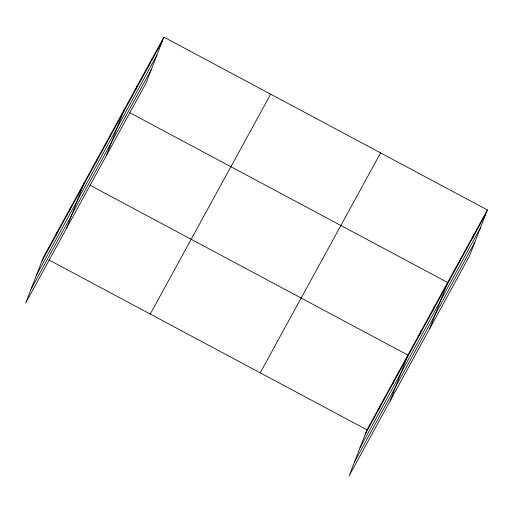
<?xml version="1.0" encoding="UTF-8"?>
<svg xmlns="http://www.w3.org/2000/svg" width="513" height="513" viewBox="0 0 513 513"><rect width="100%" height="100%" fill="white"/><g stroke="black" fill="none" stroke-linecap="round" stroke-linejoin="round"><path stroke-width="0.77" d="M55.551 236.224L57.148 232.107M69.197 211.298L70.794 207.188M66.581 228.298L84.433 182.262M96.085 162.185L97.675 158.075M109.327 137.997L110.917 133.887M106.306 155.728L124.165 109.699M135.81 89.621L137.407 85.504M149.052 65.427L150.649 61.316M163.891 37.128L146.032 83.157L25.65 303.061L43.502 257.032L163.891 37.128L487.35 209.939L469.498 255.968L349.109 475.872L366.968 429.843L487.35 209.939M379.017 409.028L380.608 404.917M392.657 384.109L394.253 379.998M390.04 401.108L407.899 355.073L90.051 185.264M419.544 334.995L421.141 330.885M432.786 310.807L434.383 306.697M429.766 328.538L447.625 282.503L129.783 112.7M459.27 262.425L460.866 258.315M472.511 238.237L474.108 234.127M41.912 261.143L162.294 41.239M36.545 274.974L156.927 55.071M31.017 289.229L151.399 69.326M150.245 314.059L270.633 94.155M260.226 372.816L380.608 152.912M365.371 433.953L485.753 214.049M360.004 447.785L480.392 227.881M354.477 462.04L474.858 242.136M49.12 260.033L366.968 429.843"/></g></svg>
